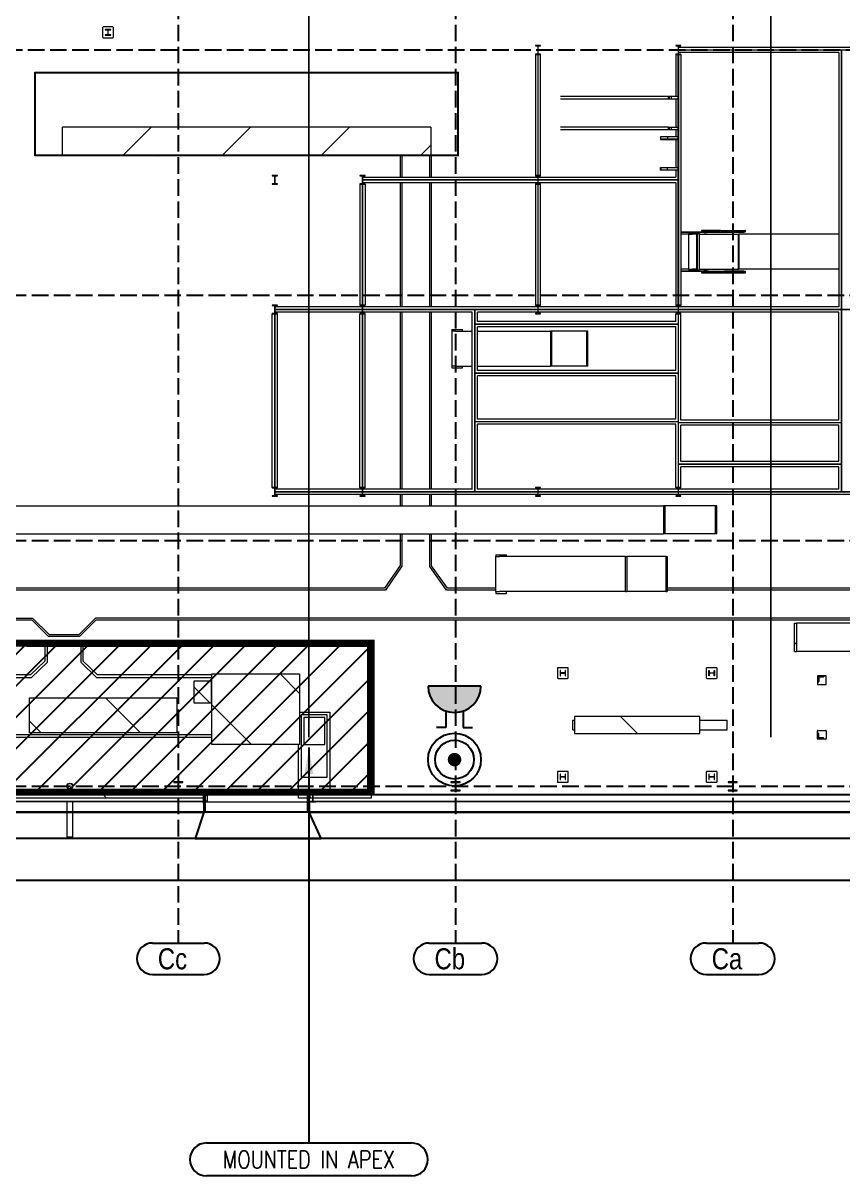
# Model space of a CAD drawing. Header units: millimetres. Extents: x 91119 to 792617, y 23924 to 150567.
# Drawn here: x 668678 to 692044, y 23924 to 56806 of the extents above; entities that cross this region are included whole.
import ezdxf

# ---------------------------------------------------------------- set-up
doc = ezdxf.new("R2010")
doc.units = ezdxf.units.MM
doc.header["$LTSCALE"] = 100
for name, pattern in [('121217 IES and EMR$0$XKITLINE00', [0]), ('121217 IES and EMR$0$XKITLINE03', [6.299213, 4.724409, -1.574803]), ('DASHED', [19.05, 12.7, -6.35])]:
    doc.linetypes.add(name, pattern=pattern)
doc.layers.add('121217 IES and EMR$0$G3 Fab Prts-22 Door-Plan', color=7, linetype='Continuous', lineweight=5)
for name, color, linetype in [('121217 IES and EMR$0$grid', 8, 'Continuous'), ('121217 IES and EMR$0$layout', 8, 'Continuous'), ('121217 IES and EMR$0$Xref', 8, 'Continuous'), ('FA', 1, 'Continuous'), ('Fire Alarm', 1, 'Continuous'), ('Lighting', 5, 'Continuous')]:
    doc.layers.add(name, color=color, linetype=linetype)
doc.styles.add('121217 IES and EMR$0$CENTURY_GOTHIC', font='GOTHIC.TTF')
doc.styles.add('ROMANS', font='romans.shx', dxfattribs={"width": 0.8, "height": 2.5})
doc.styles.get("Standard").update_dxf_attribs({"font": '', "width": 0.9, "height": 2.5})
doc.styles.get('Standard').set_extended_font_data('@Arial Unicode MS')
doc.dimstyles.new('1-100', dxfattribs={"dimtxt": 250, "dimasz": 250, "dimexe": 10, "dimexo": 10, "dimgap": 10, "dimtad": 0, "dimtih": 1, "dimtoh": 1, "dimzin": 0, "dimdsep": 46, "dimtxsty": 'Standard', "dimcen": 0.09, "dimclrd": 256, "dimclre": 256, "dimclrt": 256, "dimadec": 0, "dimazin": 0, "dimtfac": 1, "dimtofl": 0, "dimtmove": 0, "dimatfit": 3, "dimfxl": 0, "dimtolj": 1, "dimtzin": 0, "dimarcsym": 0})

# ---------------------------------------------------------------- blocks, each defined once
blk = doc.blocks.new('121217 IES and EMR$0$Group-151-1')
at = {"layer": '121217 IES and EMR$0$G3 Fab Prts-22 Door-Plan', "color": 7, "linetype": 'Continuous', "lineweight": 5, "transparency": 33554687}
for p, q in [((-1500, 250.5), (-1500, -250.5)), ((1500, 250.5), (1500, -250.5))]:
    blk.add_line(p, q, dxfattribs=at)
blk = doc.blocks.new('121217 IES and EMR$0$Group-152-1')
at = {"layer": '121217 IES and EMR$0$G3 Fab Prts-22 Door-Plan', "color": 7, "linetype": 'Continuous', "lineweight": 5, "transparency": 33554687, "flags": 128}
for points in [[(-1500, 250.5), (-1458, 250.5), (-1458, -250.5), (-1500, -250.5)], [(1458, 250.5), (1500, 250.5), (1500, -250.5), (1458, -250.5)]]:
    blk.add_lwpolyline(points, close=True, dxfattribs=at)

msp = doc.modelspace()

# ---------------------------------------------------------------- hatches: boundary and pattern name
h = msp.add_hatch()
h.set_pattern_fill('ANSI31', color=256, scale=200, style=0)
h.set_pattern_definition([(45, (358412.2, 5332.6), (-449.0128, 449.0128), [])])
h.paths.add_polyline_path([(657952, 39120), (678600, 39120), (678600, 34870), (657952, 34870)])
at = {"layer": 'Fire Alarm'}
h = msp.add_hatch(color=256, dxfattribs=at)
edge = h.paths.add_edge_path()
edge.add_line((681727, 37895), (680222, 37895))
edge.add_arc((680974, 37895), 753, 540, 720)

# ---------------------------------------------------------------- linework, layer by layer
at = {"const_width": 200}
msp.add_lwpolyline([(657952, 39120), (678600, 39120), (678600, 34870), (657952, 34870)], close=True, dxfattribs=at)
for points in [[(673903, 24864), (679747, 24864)], [(679747, 23924), (673903, 23924)]]:
    msp.add_lwpolyline(points)
for centre, start, end in [((673903, 24394), 90, 270), ((679747, 24394), 270, 90)]:
    msp.add_arc(centre, 470, start, end)
at = {"layer": '121217 IES and EMR$0$grid', "linetype": '121217 IES and EMR$0$XKITLINE03'}
for p, q in [((673102, 144949), (673102, 30568)), ((681002, 144949), (681002, 30568)), ((688902, 144949), (688902, 30568)), ((768187, 56036), (614302, 56036)), ((790973, 49036), (614302, 49036)), ((790973, 42036), (614302, 42036)), ((790973, 35036), (614302, 35036))]:
    msp.add_line(p, q, dxfattribs=at)
at = {"layer": '121217 IES and EMR$0$grid', "linetype": '121217 IES and EMR$0$XKITLINE00'}
for p, q in [((672368, 30568), (673836, 30568)), ((680254, 30568), (681750, 30568)), ((688153, 30568), (689650, 30568)), ((672368, 29668), (673836, 29668)), ((680254, 29668), (681750, 29668)), ((688153, 29668), (689650, 29668))]:
    msp.add_line(p, q, dxfattribs=at)
for centre, start, end in [((672368, 30118), 90, 270), ((673836, 30118), 270, 90), ((680254, 30118), 90, 270), ((681750, 30118), 270, 90), ((688153, 30118), 90, 270), ((689650, 30118), 270, 90)]:
    msp.add_arc(centre, 450, start, end, dxfattribs=at)
at = {"layer": '121217 IES and EMR$0$layout', "transparency": 33554687}
for p, q in [((662690, 34800), (673830, 34800)), ((676830, 34800), (697550, 34800)), ((786669, 34299), (616846, 34299)), ((662690, 34299), (673830, 34299)), ((676830, 34299), (697550, 34299)), ((787419, 33549), (616096, 33549)), ((697392, 33549), (616096, 33549)), ((788619, 32349), (614896, 32349))]:
    msp.add_line(p, q, dxfattribs=at)
at = {"layer": '121217 IES and EMR$0$layout', "linetype": 'Continuous', "lineweight": 5, "transparency": 33554687}
for p, q in [((662690, 34615), (673830, 34615)), ((673830, 34800), (673872, 34800)), ((673872, 34800), (673872, 34299)), ((676830, 34800), (676788, 34800)), ((676788, 34800), (676788, 34299)), ((676830, 34615), (697550, 34615)), ((673830, 34299), (673872, 34299)), ((676830, 34299), (676788, 34299))]:
    msp.add_line(p, q, dxfattribs=at)
at = {"layer": '121217 IES and EMR$0$layout'}
for p, q in [((673830, 34550), (673830, 34800)), ((673830, 34800), (673830, 34800)), ((673830, 34800), (673830, 34800)), ((673830, 34550), (673830, 34299)), ((676830, 34550), (676830, 34800)), ((676830, 34800), (676830, 34800)), ((676830, 34800), (676830, 34800)), ((676830, 34550), (676830, 34299)), ((786669, 34299), (616846, 34299)), ((673829, 34299), (673579, 33549)), ((676830, 34299), (673829, 34299)), ((673830, 34299), (673830, 34299)), ((673830, 34299), (673830, 34299)), ((677178, 33549), (676830, 34299)), ((676830, 34299), (676830, 34299)), ((676830, 34299), (676830, 34299)), ((673579, 33549), (677178, 33549))]:
    msp.add_line(p, q, dxfattribs=at)
at = {"layer": '121217 IES and EMR$0$Xref', "linetype": 'Continuous', "lineweight": 20}
for p, q in [((670944, 56675), (670944, 56405)), ((671234, 56695), (670964, 56695)), ((671022, 56618), (671022, 56609)), ((671175, 56618), (671022, 56618)), ((671022, 56609), (671088, 56609)), ((671096, 56601), (671096, 56478)), ((671102, 56478), (671102, 56601)), ((671110, 56609), (671175, 56609)), ((671175, 56609), (671175, 56618)), ((671254, 56405), (671254, 56675)), ((670964, 56385), (671234, 56385)), ((671022, 56470), (671022, 56461)), ((671088, 56470), (671022, 56470)), ((671022, 56461), (671175, 56461)), ((671175, 56470), (671110, 56470)), ((671175, 56461), (671175, 56470)), ((683425, 56162), (683279, 56162)), ((683279, 56162), (683279, 56153)), ((683279, 56153), (683341, 56153)), ((683341, 55919), (683279, 55919)), ((683279, 55919), (683279, 55911)), ((683279, 55911), (683349, 55911)), ((683285, 55911), (683285, 52462)), ((683349, 56146), (683349, 55927)), ((683349, 55911), (683349, 52462)), ((683355, 55927), (683355, 56146)), ((683355, 52462), (683355, 55911)), ((683355, 55911), (683425, 55911)), ((683362, 56153), (683425, 56153)), ((683425, 55919), (683362, 55919)), ((683418, 55911), (683418, 52462)), ((683425, 56153), (683425, 56162)), ((683425, 55911), (683425, 55919)), ((687279, 56162), (687279, 56153)), ((687425, 56162), (687279, 56162)), ((687279, 56153), (687341, 56153)), ((687279, 55919), (687279, 55911)), ((687341, 55919), (687279, 55919)), ((687279, 55911), (687279, 54711)), ((687279, 55911), (687349, 55911)), ((687349, 56146), (687349, 55927)), ((687349, 54642), (687349, 55911)), ((687355, 56039), (687355, 56146)), ((693649, 56109), (687355, 56109)), ((687355, 56039), (693649, 56039)), ((687355, 55927), (687355, 56033)), ((691999, 56033), (687355, 56033)), ((691929, 55963), (687355, 55963)), ((687355, 55911), (687425, 55911)), ((687355, 55911), (687355, 48762)), ((687362, 56153), (687425, 56153)), ((687425, 55919), (687362, 55919)), ((687425, 56153), (687425, 56162)), ((687425, 55911), (687425, 55919)), ((687425, 55911), (687425, 48762)), ((691929, 55963), (691929, 48709)), ((691999, 56033), (691991, 56026)), ((691999, 48639), (691999, 56033)), ((692012, 56026), (692005, 56033)), ((693649, 56033), (692005, 56033)), ((692005, 56033), (692005, 48639)), ((669014, 55406), (681090, 55406)), ((669014, 53016), (669014, 55406)), ((669034, 53036), (669034, 55386)), ((669034, 55386), (681070, 55386)), ((681070, 53036), (681070, 55386)), ((681090, 53016), (681090, 55406)), ((687070, 54711), (683998, 54711)), ((687070, 54636), (683998, 54636)), ((687070, 54636), (687070, 54711)), ((687070, 54711), (687087, 54711)), ((687349, 54636), (687070, 54636)), ((687160, 54711), (687087, 54711)), ((687087, 54711), (687087, 54654)), ((687106, 54642), (687349, 54642)), ((687160, 54654), (687160, 54711)), ((687349, 54711), (687160, 54711)), ((687279, 54636), (687279, 53836)), ((687349, 53836), (687349, 54636)), ((680302, 53836), (669802, 53836)), ((669802, 53036), (669802, 53836)), ((680302, 53836), (680302, 53036)), ((687070, 53836), (683998, 53836)), ((687070, 53761), (683998, 53761)), ((687070, 53761), (687070, 53836)), ((687070, 53836), (687349, 53836)), ((687087, 53761), (687070, 53761)), ((687087, 53818), (687087, 53761)), ((687160, 53761), (687087, 53761)), ((687349, 53830), (687106, 53830)), ((687160, 53761), (687160, 53818)), ((687349, 53761), (687160, 53761)), ((687279, 53761), (687279, 53561)), ((687349, 53492), (687349, 53830)), ((686858, 53561), (686841, 53561)), ((686841, 53561), (686841, 53486)), ((686841, 53486), (687349, 53486)), ((687043, 53561), (686858, 53561)), ((686858, 53504), (686858, 53561)), ((687349, 53492), (686878, 53492)), ((687043, 53561), (687043, 53504)), ((687349, 53561), (687043, 53561)), ((687279, 53486), (687279, 52686)), ((687349, 52686), (687349, 53486)), ((681090, 53016), (669014, 53016)), ((681070, 53036), (669034, 53036)), ((680302, 53036), (669802, 53036)), ((679422, 53016), (679422, 52409)), ((679472, 53016), (679472, 52409)), ((680272, 52409), (680272, 53016)), ((680322, 52409), (680322, 53016)), ((686841, 52686), (687349, 52686)), ((686841, 52611), (686841, 52686)), ((686858, 52611), (686841, 52611)), ((686858, 52668), (686858, 52611)), ((687043, 52611), (686858, 52611)), ((687349, 52680), (686878, 52680)), ((687043, 52611), (687043, 52668)), ((687349, 52611), (687043, 52611)), ((687279, 52611), (687279, 52409)), ((687349, 52339), (687349, 52680)), ((675779, 52462), (675779, 52453)), ((675925, 52462), (675779, 52462)), ((675779, 52453), (675841, 52453)), ((675849, 52446), (675849, 52227)), ((675855, 52227), (675855, 52446)), ((675862, 52453), (675925, 52453)), ((675925, 52453), (675925, 52462)), ((678425, 52462), (678279, 52462)), ((678279, 52462), (678279, 52453)), ((678279, 52453), (678341, 52453)), ((678349, 52446), (678349, 52227)), ((678355, 52339), (678355, 52446)), ((678355, 52409), (683349, 52409)), ((678355, 52339), (683349, 52339)), ((683349, 52333), (678355, 52333)), ((678355, 52227), (678355, 52333)), ((678362, 52453), (678425, 52453)), ((678425, 52453), (678425, 52462)), ((683349, 52462), (683279, 52462)), ((683279, 52462), (683279, 52453)), ((683279, 52453), (683341, 52453)), ((683349, 52446), (683349, 52339)), ((683349, 52333), (683349, 52227)), ((683425, 52462), (683355, 52462)), ((683355, 52339), (683355, 52446)), ((683355, 52409), (687279, 52409)), ((687349, 52339), (683355, 52339)), ((683355, 52333), (687349, 52333)), ((683355, 52227), (683355, 52333)), ((683362, 52453), (683425, 52453)), ((683425, 52453), (683425, 52462)), ((687341, 52347), (687349, 52339)), ((687349, 52333), (687341, 52326)), ((687349, 48762), (687349, 52333)), ((675779, 52219), (675779, 52211)), ((675841, 52219), (675779, 52219)), ((675779, 52211), (675925, 52211)), ((675925, 52219), (675862, 52219)), ((675925, 52211), (675925, 52219)), ((678341, 52219), (678279, 52219)), ((678279, 52219), (678279, 52211)), ((678279, 52211), (678279, 48762)), ((678279, 52211), (678349, 52211)), ((678349, 48762), (678349, 52211)), ((678355, 52263), (683349, 52263)), ((678355, 52211), (678355, 48762)), ((678355, 52211), (678425, 52211)), ((678425, 52219), (678362, 52219)), ((678425, 52211), (678425, 52219)), ((678425, 52211), (678425, 48762)), ((679422, 52263), (679422, 48709)), ((679472, 52263), (679472, 48709)), ((680272, 48709), (680272, 52263)), ((680322, 48709), (680322, 52263)), ((683279, 52219), (683279, 52211)), ((683341, 52219), (683279, 52219)), ((683279, 52211), (683349, 52211)), ((683285, 52211), (683285, 48762)), ((683349, 52211), (683349, 48762)), ((683355, 52263), (687279, 52263)), ((683355, 52211), (683425, 52211)), ((683355, 48762), (683355, 52211)), ((683425, 52219), (683362, 52219)), ((683418, 52211), (683418, 48762)), ((683425, 52211), (683425, 52219)), ((687279, 52263), (687279, 48762)), ((687425, 50836), (687438, 50836)), ((687507, 50786), (687425, 50786)), ((687438, 50830), (687438, 50846)), ((688092, 50846), (687438, 50846)), ((688092, 50830), (687438, 50830)), ((687646, 50786), (687507, 50786)), ((687646, 50786), (687761, 50786)), ((687646, 50786), (687646, 49786)), ((687652, 50806), (687952, 50806)), ((687652, 50806), (687652, 50786)), ((687657, 50806), (687657, 50830)), ((687876, 50786), (687761, 50786)), ((687876, 49786), (687876, 50786)), ((687876, 50786), (687899, 50786)), ((687899, 49786), (687899, 50786)), ((687952, 49766), (687952, 50806)), ((687952, 50786), (689058, 50786)), ((688012, 50886), (688012, 50882)), ((688555, 50886), (688012, 50886)), ((688012, 50882), (688555, 50882)), ((688050, 50879), (688053, 50852)), ((688092, 50830), (688092, 50846)), ((688092, 50846), (688167, 50846)), ((688092, 50830), (688167, 50830)), ((688201, 50846), (688167, 50846)), ((688167, 50846), (688167, 50830)), ((688214, 50830), (688167, 50830)), ((688201, 50846), (688669, 50846)), ((688214, 50830), (688214, 50846)), ((688555, 50886), (689251, 50886)), ((688579, 50879), (688631, 50852)), ((688645, 50854), (688593, 50880)), ((689224, 50850), (688669, 50850)), ((688669, 50846), (689224, 50846)), ((689058, 50786), (689058, 49786)), ((689058, 50786), (689081, 50786)), ((689081, 50786), (689081, 49786)), ((691929, 50786), (689081, 50786)), ((689267, 50886), (689251, 50886)), ((689251, 50886), (689251, 50857)), ((689267, 50857), (689267, 50886)), ((687507, 49786), (687425, 49786)), ((687425, 49736), (687438, 49736)), ((687438, 49742), (687438, 49726)), ((687438, 49742), (688092, 49742)), ((687438, 49726), (688092, 49726)), ((687646, 49786), (687507, 49786)), ((687646, 49786), (687761, 49786)), ((687652, 49786), (687652, 49766)), ((687652, 49766), (687952, 49766)), ((687657, 49742), (687657, 49766)), ((687876, 49786), (687761, 49786)), ((687876, 49786), (687899, 49786)), ((687952, 49786), (689058, 49786)), ((688555, 49690), (688012, 49690)), ((688012, 49690), (688012, 49686)), ((688012, 49686), (688555, 49686)), ((688053, 49720), (688050, 49694)), ((688167, 49742), (688092, 49742)), ((688092, 49726), (688092, 49742)), ((688167, 49726), (688092, 49726)), ((688167, 49742), (688214, 49742)), ((688167, 49742), (688167, 49726)), ((688167, 49726), (688201, 49726)), ((688201, 49726), (688669, 49726)), ((688214, 49742), (688214, 49726)), ((688555, 49686), (689251, 49686)), ((688631, 49720), (688579, 49694)), ((688593, 49692), (688645, 49719)), ((689224, 49726), (688669, 49726)), ((688669, 49722), (689224, 49722)), ((689058, 49786), (689081, 49786)), ((691929, 49786), (689058, 49786)), ((689251, 49715), (689251, 49686)), ((689251, 49686), (689267, 49686)), ((689267, 49686), (689267, 49715)), ((675779, 48762), (675779, 48753)), ((675925, 48762), (675779, 48762)), ((675779, 48753), (675841, 48753)), ((675849, 48746), (675849, 48527)), ((675855, 48639), (675855, 48746)), ((678349, 48709), (675855, 48709)), ((675862, 48753), (675925, 48753)), ((675925, 48753), (675925, 48762)), ((678279, 48762), (678279, 48753)), ((678349, 48762), (678279, 48762)), ((678279, 48753), (678341, 48753)), ((678349, 48746), (678349, 48639)), ((678425, 48762), (678355, 48762)), ((678355, 48639), (678355, 48746)), ((683349, 48709), (678355, 48709)), ((678362, 48753), (678425, 48753)), ((678425, 48753), (678425, 48762)), ((683279, 48762), (683279, 48753)), ((683349, 48762), (683279, 48762)), ((683279, 48753), (683341, 48753)), ((683349, 48746), (683349, 48639)), ((683425, 48762), (683355, 48762)), ((683355, 48639), (683355, 48746)), ((687349, 48709), (683355, 48709)), ((683362, 48753), (683425, 48753)), ((683425, 48753), (683425, 48762)), ((687279, 48762), (687279, 48753)), ((687349, 48762), (687279, 48762)), ((687279, 48753), (687341, 48753)), ((687349, 48746), (687349, 48639)), ((687425, 48762), (687355, 48762)), ((687355, 48639), (687355, 48746)), ((691929, 48709), (687355, 48709)), ((687362, 48753), (687425, 48753)), ((687425, 48753), (687425, 48762)), ((675779, 48519), (675779, 48511)), ((675841, 48519), (675779, 48519)), ((675779, 43562), (675779, 48511)), ((675779, 48511), (675849, 48511)), ((675849, 43562), (675849, 48511)), ((678349, 48639), (675855, 48639)), ((675855, 48527), (675855, 48633)), ((675855, 48633), (678349, 48633)), ((678349, 48563), (675855, 48563)), ((675855, 48511), (675855, 43562)), ((675855, 48511), (675925, 48511)), ((675925, 48519), (675862, 48519)), ((675925, 48511), (675925, 48519)), ((675925, 43562), (675925, 48511)), ((678279, 48519), (678279, 48511)), ((678341, 48519), (678279, 48519)), ((678279, 43562), (678279, 48511)), ((678279, 48511), (678349, 48511)), ((678349, 48633), (678349, 48527)), ((678349, 48511), (678349, 43562)), ((678355, 48639), (683349, 48639)), ((678355, 48527), (678355, 48633)), ((681549, 48633), (678355, 48633)), ((681479, 48563), (678355, 48563)), ((678355, 48511), (678425, 48511)), ((678355, 43562), (678355, 48511)), ((678425, 48519), (678362, 48519)), ((678425, 48511), (678425, 48519)), ((678425, 43562), (678425, 48511)), ((679422, 48563), (679422, 43509)), ((679472, 48563), (679472, 43509)), ((680272, 43509), (680272, 48563)), ((680322, 43509), (680322, 48563)), ((681479, 43509), (681479, 48563)), ((681541, 48626), (681549, 48633)), ((681549, 48633), (681549, 43439)), ((681555, 48633), (681562, 48626)), ((683349, 48633), (681555, 48633)), ((681555, 48222), (681555, 48633)), ((683349, 48563), (681625, 48563)), ((681625, 48292), (681625, 48563)), ((683279, 48519), (683279, 48511)), ((683341, 48519), (683279, 48519)), ((683279, 48511), (683425, 48511)), ((683349, 48633), (683349, 48527)), ((687349, 48639), (683355, 48639)), ((683355, 48527), (683355, 48633)), ((683355, 48633), (687349, 48633)), ((687349, 48563), (683355, 48563)), ((683425, 48519), (683362, 48519)), ((683425, 48511), (683425, 48519)), ((687341, 48519), (687279, 48519)), ((687279, 48519), (687279, 48511)), ((687279, 48292), (687279, 48511)), ((687279, 48511), (687349, 48511)), ((687349, 48633), (687349, 48527)), ((687349, 48511), (687349, 48222)), ((691999, 48639), (687355, 48639)), ((687355, 48527), (687355, 48633)), ((687355, 48633), (691999, 48633)), ((691929, 48563), (687355, 48563)), ((687355, 48511), (687425, 48511)), ((687355, 45409), (687355, 48511)), ((687425, 48519), (687362, 48519)), ((687425, 48511), (687425, 48519)), ((687425, 45479), (687425, 48511)), ((691929, 45479), (691929, 48563)), ((691999, 48639), (691991, 48647)), ((691999, 48633), (691991, 48626)), ((691999, 48633), (691999, 45409)), ((692012, 48647), (692005, 48639)), ((693649, 48639), (692005, 48639)), ((692012, 48626), (692005, 48633)), ((692005, 48633), (693649, 48633)), ((692005, 43439), (692005, 48633)), ((681004, 48018), (680894, 48018)), ((680894, 48018), (680894, 47018)), ((680902, 48068), (680902, 48018)), ((680902, 48068), (681202, 48068)), ((681004, 48018), (681479, 48018)), ((681202, 48018), (681202, 48068)), ((681562, 48229), (681555, 48222)), ((687349, 48222), (681555, 48222)), ((681555, 48216), (681562, 48208)), ((681555, 46822), (681555, 48216)), ((681555, 48216), (687349, 48216)), ((687279, 48292), (681625, 48292)), ((681625, 46892), (681625, 48146)), ((687279, 48146), (681625, 48146)), ((681625, 48018), (683714, 48018)), ((683741, 48018), (683714, 48018)), ((683714, 48018), (683714, 47018)), ((684745, 48018), (683741, 48018)), ((683741, 48018), (683741, 47018)), ((684771, 48018), (684745, 48018)), ((684745, 47018), (684745, 48018)), ((684771, 47018), (684771, 48018)), ((687279, 46892), (687279, 48146)), ((687349, 48222), (687341, 48229)), ((687341, 48208), (687349, 48216)), ((687349, 48216), (687349, 46822)), ((681004, 47018), (680894, 47018)), ((680902, 47018), (680902, 46968)), ((680902, 46968), (681202, 46968)), ((681004, 47018), (681479, 47018)), ((681202, 46968), (681202, 47018)), ((681555, 46822), (681562, 46829)), ((681555, 46822), (687349, 46822)), ((681562, 46808), (681555, 46816)), ((687349, 46816), (681555, 46816)), ((681555, 45439), (681555, 46816)), ((681625, 47018), (683714, 47018)), ((687279, 46892), (681625, 46892)), ((681625, 45509), (681625, 46746)), ((687279, 46746), (681625, 46746)), ((683741, 47018), (683714, 47018)), ((684745, 47018), (683741, 47018)), ((684771, 47018), (684745, 47018)), ((687279, 45509), (687279, 46746)), ((687341, 46829), (687349, 46822)), ((687349, 46816), (687341, 46808)), ((687349, 46816), (687349, 45439)), ((681555, 45439), (681562, 45447)), ((681555, 45439), (687349, 45439)), ((681562, 45426), (681555, 45433)), ((681555, 43439), (681555, 45433)), ((687349, 45433), (681555, 45433)), ((687279, 45509), (681625, 45509)), ((687341, 45447), (687349, 45439)), ((687349, 45433), (687341, 45426)), ((687349, 45433), (687349, 43562)), ((687355, 45409), (687362, 45417)), ((687355, 45409), (691999, 45409)), ((687362, 45396), (687355, 45403)), ((691999, 45403), (687355, 45403)), ((687355, 44229), (687355, 45403)), ((691929, 45479), (687425, 45479)), ((691991, 45417), (691999, 45409)), ((691999, 45403), (691991, 45396)), ((691999, 45403), (691999, 44229)), ((681625, 43509), (681625, 45363)), ((687279, 45363), (681625, 45363)), ((687279, 43562), (687279, 45363)), ((687425, 44299), (687425, 45333)), ((691929, 45333), (687425, 45333)), ((691929, 44299), (691929, 45333)), ((687355, 44229), (687362, 44237)), ((687355, 44229), (691999, 44229)), ((687362, 44216), (687355, 44223)), ((687355, 43562), (687355, 44223)), ((691999, 44223), (687355, 44223)), ((691929, 44299), (687425, 44299)), ((687425, 43562), (687425, 44153)), ((691929, 44153), (687425, 44153)), ((691929, 43509), (691929, 44153)), ((691991, 44237), (691999, 44229)), ((691999, 44223), (691991, 44216)), ((691999, 44223), (691999, 43439)), ((675779, 43562), (675779, 43553)), ((675849, 43562), (675779, 43562)), ((675779, 43553), (675841, 43553)), ((675849, 43546), (675849, 43327)), ((675925, 43562), (675855, 43562)), ((675855, 43439), (675855, 43546)), ((678349, 43509), (675855, 43509)), ((675855, 43439), (678349, 43439)), ((678349, 43433), (675855, 43433)), ((675855, 43327), (675855, 43433)), ((675862, 43553), (675925, 43553)), ((675925, 43553), (675925, 43562)), ((678279, 43562), (678279, 43553)), ((678349, 43562), (678279, 43562)), ((678279, 43553), (678341, 43553)), ((678349, 43546), (678349, 43439)), ((678349, 43433), (678349, 43327)), ((678425, 43562), (678355, 43562)), ((678355, 43439), (678355, 43546)), ((681479, 43509), (678355, 43509)), ((678355, 43439), (681549, 43439)), ((683349, 43433), (678355, 43433)), ((678355, 43327), (678355, 43433)), ((678362, 43553), (678425, 43553)), ((678425, 43553), (678425, 43562)), ((681549, 43439), (681541, 43447)), ((681562, 43447), (681555, 43439)), ((681555, 43439), (683349, 43439)), ((683349, 43509), (681625, 43509)), ((683425, 43562), (683279, 43562)), ((683279, 43562), (683279, 43553)), ((683279, 43553), (683341, 43553)), ((683349, 43546), (683349, 43439)), ((683349, 43433), (683349, 43327)), ((683355, 43439), (683355, 43546)), ((687349, 43509), (683355, 43509)), ((687349, 43439), (683355, 43439)), ((683355, 43433), (687349, 43433)), ((683355, 43327), (683355, 43433)), ((683362, 43553), (683425, 43553)), ((683425, 43553), (683425, 43562)), ((687279, 43562), (687279, 43553)), ((687349, 43562), (687279, 43562)), ((687279, 43553), (687341, 43553)), ((687349, 43546), (687349, 43439)), ((687349, 43433), (687349, 43327)), ((687425, 43562), (687355, 43562)), ((687355, 43439), (687355, 43546)), ((691929, 43509), (687355, 43509)), ((691999, 43439), (687355, 43439)), ((687355, 43433), (693649, 43433)), ((687355, 43327), (687355, 43433)), ((687362, 43553), (687425, 43553)), ((687425, 43553), (687425, 43562)), ((691991, 43447), (691999, 43439)), ((692005, 43439), (692012, 43447)), ((693649, 43439), (692005, 43439)), ((675779, 43319), (675779, 43311)), ((675841, 43319), (675779, 43319)), ((675779, 43311), (675925, 43311)), ((678349, 43363), (675855, 43363)), ((675925, 43319), (675862, 43319)), ((675925, 43311), (675925, 43319)), ((678279, 43319), (678279, 43311)), ((678341, 43319), (678279, 43319)), ((678279, 43311), (678425, 43311)), ((683349, 43363), (678355, 43363)), ((678425, 43319), (678362, 43319)), ((678425, 43311), (678425, 43319)), ((679422, 43363), (679422, 43037)), ((679472, 43363), (679472, 43037)), ((680272, 43037), (680272, 43363)), ((680322, 43037), (680322, 43363)), ((683279, 43319), (683279, 43311)), ((683341, 43319), (683279, 43319)), ((683279, 43311), (683425, 43311)), ((687349, 43363), (683355, 43363)), ((683425, 43319), (683362, 43319)), ((683425, 43311), (683425, 43319)), ((687279, 43319), (687279, 43311)), ((687341, 43319), (687279, 43319)), ((687279, 43311), (687425, 43311)), ((693649, 43363), (687355, 43363)), ((687425, 43319), (687362, 43319)), ((687425, 43311), (687425, 43319)), ((661285, 43037), (677787, 43037)), ((677787, 43037), (686930, 43037)), ((686969, 43037), (686930, 43037)), ((687175, 43037), (686930, 43037)), ((686930, 43037), (686930, 42237)), ((686969, 43037), (686969, 42237)), ((688414, 43037), (687175, 43037)), ((688453, 43037), (688414, 43037)), ((688414, 42237), (688414, 43037)), ((688453, 42237), (688453, 43037)), ((661285, 42237), (677787, 42237)), ((677787, 42237), (686930, 42237)), ((679422, 42237), (679422, 41333)), ((679472, 42237), (679472, 41318)), ((680272, 41311), (680272, 42237)), ((680322, 41327), (680322, 42237)), ((687175, 42237), (686930, 42237)), ((686969, 42237), (686930, 42237)), ((688414, 42237), (687175, 42237)), ((688453, 42237), (688414, 42237)), ((682144, 41591), (682259, 41591)), ((682144, 41591), (682144, 40591)), ((682152, 41641), (682152, 41591)), ((682152, 41641), (682452, 41641)), ((685851, 41591), (682259, 41591)), ((682452, 41591), (682452, 41641)), ((685851, 41591), (685881, 41591)), ((685851, 40591), (685851, 41591)), ((687003, 41591), (685881, 41591)), ((685881, 41591), (685881, 40591)), ((687003, 41591), (687033, 41591)), ((687003, 40591), (687003, 41591)), ((687033, 41591), (687033, 40591)), ((679422, 41333), (678981, 40686)), ((679472, 41318), (679007, 40636)), ((680745, 40636), (680272, 41311)), ((680771, 40686), (680322, 41327)), ((679007, 40636), (661948, 40636)), ((678981, 40686), (661969, 40686)), ((682144, 40636), (680745, 40636)), ((682144, 40686), (680771, 40686)), ((682144, 40591), (682259, 40591)), ((682152, 40591), (682152, 40541)), ((682152, 40541), (682452, 40541)), ((685851, 40591), (682259, 40591)), ((682452, 40541), (682452, 40591)), ((685851, 40591), (685881, 40591)), ((687003, 40591), (685881, 40591)), ((687003, 40591), (687033, 40591)), ((694439, 40686), (687033, 40686)), ((694460, 40636), (687033, 40636)), ((667548, 39836), (668950, 39836)), ((668950, 39836), (669417, 39370)), ((670276, 39370), (670743, 39836)), ((695548, 39836), (670743, 39836)), ((667569, 39786), (668929, 39786)), ((668929, 39786), (669396, 39320)), ((670297, 39320), (670764, 39786)), ((670764, 39786), (695569, 39786)), ((690659, 38886), (690659, 39686)), ((690659, 39686), (690720, 39686)), ((693027, 39686), (690720, 39686)), ((690720, 39686), (690720, 38886)), ((669396, 39320), (670297, 39320)), ((669417, 39370), (670276, 39370)), ((668782, 39020), (668782, 39120)), ((668782, 39120), (678600, 39120)), ((678500, 39020), (668782, 39020)), ((669295, 39020), (669295, 38609)), ((669370, 38577), (669370, 39020)), ((670320, 39020), (670320, 38576)), ((670395, 38608), (670395, 39020)), ((678500, 34796), (678500, 39020)), ((678600, 39120), (678600, 34696)), ((690659, 38886), (690720, 38886)), ((693027, 38886), (690720, 38886)), ((669295, 38609), (668887, 38216)), ((668917, 38141), (669370, 38577)), ((670320, 38576), (670772, 38141)), ((670802, 38216), (670395, 38608)), ((668887, 38216), (667725, 38216)), ((674053, 38216), (670802, 38216)), ((674053, 38242), (676559, 38242)), ((674053, 36232), (674053, 38242)), ((676559, 38242), (676559, 36232)), ((683907, 38401), (683907, 38131)), ((684197, 38421), (683927, 38421)), ((683983, 38343), (683983, 38190)), ((683992, 38343), (683983, 38343)), ((683983, 38190), (683992, 38190)), ((683992, 38277), (683992, 38343)), ((683992, 38190), (683992, 38255)), ((684123, 38270), (684000, 38270)), ((684000, 38263), (684123, 38263)), ((684131, 38343), (684131, 38277)), ((684140, 38343), (684131, 38343)), ((684131, 38255), (684131, 38190)), ((684131, 38190), (684140, 38190)), ((684140, 38190), (684140, 38343)), ((684217, 38131), (684217, 38401)), ((688147, 38401), (688147, 38131)), ((688437, 38421), (688167, 38421)), ((688223, 38343), (688232, 38343)), ((688223, 38190), (688223, 38343)), ((688232, 38190), (688223, 38190)), ((688232, 38343), (688232, 38277)), ((688232, 38255), (688232, 38190)), ((688240, 38270), (688363, 38270)), ((688363, 38263), (688240, 38263)), ((688371, 38343), (688380, 38343)), ((688371, 38277), (688371, 38343)), ((688371, 38190), (688371, 38255)), ((688380, 38190), (688371, 38190)), ((688380, 38343), (688380, 38190)), ((688457, 38131), (688457, 38401)), ((691320, 38181), (691320, 37951)), ((691560, 38191), (691330, 38191)), ((691345, 38166), (691495, 38166)), ((691345, 38016), (691345, 38166)), ((691485, 38154), (691369, 38154)), ((691495, 38166), (691495, 38164)), ((691570, 37951), (691570, 38181)), ((667695, 38141), (668917, 38141)), ((670772, 38141), (674053, 38141)), ((673547, 38032), (673547, 37421)), ((674047, 38032), (673547, 38032)), ((674047, 37421), (674047, 38032)), ((683927, 38111), (684197, 38111)), ((688167, 38111), (688437, 38111)), ((691330, 37941), (691560, 37941)), ((691347, 38016), (691345, 38016)), ((691357, 38142), (691357, 38026)), ((668864, 37563), (673064, 37563)), ((668864, 36563), (668864, 37563)), ((673064, 37563), (673064, 36563)), ((673547, 37421), (674047, 37421)), ((676559, 37150), (677420, 37150)), ((677345, 37075), (676606, 37075)), ((676606, 37075), (676606, 35296)), ((677274, 37000), (676681, 37000)), ((676681, 37000), (676681, 36229)), ((677274, 36229), (677274, 37000)), ((677345, 35296), (677345, 37075)), ((677420, 37150), (677420, 34796)), ((684345, 36923), (684396, 36923)), ((684345, 36650), (684345, 36923)), ((687968, 37027), (684396, 37027)), ((684396, 37027), (684396, 36546)), ((687968, 36546), (687968, 37027)), ((687968, 36923), (688745, 36923)), ((688745, 36650), (688745, 36923)), ((674053, 36510), (662589, 36510)), ((673064, 36563), (668864, 36563)), ((684345, 36650), (684396, 36650)), ((684396, 36546), (687968, 36546)), ((687968, 36650), (688745, 36650)), ((691320, 36391), (691320, 36621)), ((691330, 36631), (691560, 36631)), ((691345, 36556), (691345, 36406)), ((691347, 36556), (691345, 36556)), ((691357, 36430), (691357, 36546)), ((691570, 36621), (691570, 36391)), ((662589, 36435), (674053, 36435)), ((676559, 36232), (674053, 36232)), ((676531, 34697), (676531, 36232)), ((676681, 36229), (677274, 36229)), ((691560, 36381), (691330, 36381)), ((691345, 36406), (691495, 36406)), ((691485, 36418), (691369, 36418)), ((691495, 36406), (691495, 36408)), ((676606, 35296), (677345, 35296)), ((683907, 35441), (683907, 35171)), ((684197, 35461), (683927, 35461)), ((683983, 35383), (683983, 35230)), ((683992, 35383), (683983, 35383)), ((683983, 35230), (683992, 35230)), ((683992, 35317), (683992, 35383)), ((683992, 35230), (683992, 35295)), ((684123, 35310), (684000, 35310)), ((684000, 35303), (684123, 35303)), ((684131, 35383), (684131, 35317)), ((684140, 35383), (684131, 35383)), ((684131, 35295), (684131, 35230)), ((684131, 35230), (684140, 35230)), ((684140, 35230), (684140, 35383)), ((684217, 35171), (684217, 35441)), ((688147, 35441), (688147, 35171)), ((688437, 35461), (688167, 35461)), ((688223, 35383), (688223, 35230)), ((688232, 35383), (688223, 35383)), ((688223, 35230), (688232, 35230)), ((688232, 35317), (688232, 35383)), ((688232, 35230), (688232, 35295)), ((688363, 35310), (688240, 35310)), ((688240, 35303), (688363, 35303)), ((688371, 35383), (688371, 35317)), ((688380, 35383), (688371, 35383)), ((688371, 35295), (688371, 35230)), ((688371, 35230), (688380, 35230)), ((688380, 35230), (688380, 35383)), ((688457, 35171), (688457, 35441)), ((683927, 35151), (684197, 35151)), ((688167, 35151), (688437, 35151)), ((662842, 34806), (673844, 34799)), ((673844, 34699), (662842, 34706)), ((673842, 34596), (662882, 34596)), ((673844, 34699), (673844, 34799)), ((673932, 34596), (676932, 34596)), ((676846, 34697), (676531, 34697)), ((676846, 34797), (678500, 34796)), ((676846, 34797), (676846, 34697)), ((678600, 34696), (676846, 34697)), ((697562, 34596), (677022, 34596)), ((677268, 34796), (678500, 34796)), ((678600, 34796), (697562, 34796)), ((669928, 33596), (670096, 33596))]:
    msp.add_line(p, q, dxfattribs=at)
at = {"layer": '121217 IES and EMR$0$Xref', "linetype": 'Continuous', "lineweight": 0}
for p, q in [((687355, 56135), (687349, 56129)), ((687382, 56162), (687373, 56153)), ((688673, 56039), (688667, 56033)), ((690087, 56039), (690081, 56033)), ((691502, 56039), (691496, 56033)), ((670153, 55406), (670173, 55386)), ((672982, 55406), (673002, 55386)), ((675810, 55406), (675830, 55386)), ((678639, 55406), (678659, 55386)), ((683355, 54963), (683349, 54958)), ((692005, 55128), (691999, 55122)), ((687276, 54642), (687270, 54636)), ((687355, 54721), (687349, 54715)), ((669014, 53717), (669034, 53697)), ((672328, 53836), (671528, 53036)), ((675157, 53836), (674357, 53036)), ((677985, 53836), (677185, 53036)), ((692005, 53714), (691999, 53708)), ((680302, 53325), (680013, 53036)), ((683355, 53549), (683349, 53543)), ((687355, 53307), (687349, 53301)), ((669695, 53036), (669715, 53016)), ((672523, 53036), (672543, 53016)), ((675352, 53036), (675372, 53016)), ((678180, 53036), (678200, 53016)), ((681009, 53036), (681029, 53016)), ((679316, 52339), (679310, 52333)), ((680731, 52339), (680725, 52333)), ((682145, 52339), (682139, 52333)), ((683559, 52339), (683553, 52333)), ((684973, 52339), (684967, 52333)), ((686387, 52339), (686381, 52333)), ((692005, 52300), (691999, 52294)), ((683355, 52135), (683349, 52129)), ((687355, 51892), (687349, 51886)), ((678355, 51378), (678349, 51372)), ((683355, 50721), (683349, 50715)), ((689077, 50786), (689058, 50768)), ((689141, 50850), (689137, 50846)), ((692005, 50886), (691999, 50880)), ((687355, 50478), (687349, 50472)), ((678355, 49963), (678349, 49957)), ((692005, 49471), (691999, 49465)), ((683355, 49306), (683349, 49301)), ((687355, 49064), (687349, 49058)), ((677031, 48639), (677025, 48633)), ((678325, 48519), (678316, 48511)), ((678355, 48549), (678349, 48543)), ((678445, 48639), (678439, 48633)), ((679859, 48639), (679853, 48633)), ((681273, 48639), (681267, 48633)), ((682687, 48639), (682681, 48633)), ((684102, 48639), (684096, 48633)), ((685516, 48639), (685510, 48633)), ((686930, 48639), (686924, 48633)), ((688344, 48639), (688338, 48633)), ((689759, 48639), (689753, 48633)), ((691173, 48639), (691167, 48633)), ((682270, 48222), (682264, 48216)), ((683684, 48222), (683678, 48216)), ((685098, 48222), (685092, 48216)), ((686513, 48222), (686507, 48216)), ((692005, 48057), (691999, 48051)), ((684771, 47895), (684745, 47868)), ((675855, 47463), (675849, 47457)), ((681555, 47507), (681549, 47501)), ((687355, 47650), (687349, 47644)), ((678355, 47135), (678349, 47129)), ((682284, 46822), (682278, 46816)), ((683698, 46822), (683692, 46816)), ((685113, 46822), (685107, 46816)), ((686527, 46822), (686521, 46816)), ((692005, 46643), (691999, 46637)), ((675855, 46049), (675849, 46043)), ((681555, 46092), (681549, 46086)), ((687355, 46236), (687349, 46230)), ((678355, 45721), (678349, 45715)), ((682316, 45439), (682310, 45433)), ((683730, 45439), (683724, 45433)), ((685144, 45439), (685138, 45433)), ((686559, 45439), (686553, 45433)), ((687943, 45409), (687937, 45403)), ((689357, 45409), (689351, 45403)), ((690771, 45409), (690765, 45403)), ((692005, 45229), (691999, 45223)), ((687355, 44821), (687349, 44815)), ((675855, 44635), (675849, 44629)), ((681555, 44678), (681549, 44672)), ((678355, 44307), (678349, 44301)), ((688177, 44229), (688171, 44223)), ((689591, 44229), (689585, 44223)), ((691005, 44229), (690999, 44223)), ((692005, 43815), (691999, 43809)), ((676073, 43439), (676067, 43433)), ((677487, 43439), (677481, 43433)), ((678902, 43439), (678896, 43433)), ((680316, 43439), (680310, 43433)), ((681730, 43439), (681724, 43433)), ((683144, 43439), (683138, 43433)), ((684559, 43439), (684553, 43433)), ((685973, 43439), (685967, 43433)), ((687355, 43407), (687349, 43401)), ((687387, 43439), (687381, 43433)), ((688801, 43439), (688795, 43433)), ((690215, 43439), (690209, 43433)), ((691630, 43439), (691624, 43433)), ((686930, 42872), (686969, 42833)), ((688414, 42802), (688453, 42764)), ((690659, 39143), (690720, 39082)), ((669469, 39120), (669569, 39020)), ((672298, 39120), (672398, 39020)), ((675126, 39120), (675226, 39020)), ((677955, 39120), (678055, 39020)), ((678500, 38574), (678600, 38474)), ((676004, 38242), (676559, 37686)), ((673547, 37871), (673996, 37421)), ((671026, 37563), (672026, 36563)), ((674053, 37365), (675185, 36232)), ((668864, 36897), (669198, 36563)), ((685705, 37027), (686185, 36546)), ((678500, 35746), (678600, 35646)), ((673214, 34924), (673202, 34912)), ((670960, 34800), (671060, 34700)), ((673790, 34799), (673844, 34745))]:
    msp.add_line(p, q, dxfattribs=at)
at = {"layer": '121217 IES and EMR$0$Xref', "linetype": 'Continuous', "lineweight": 15}
for p, q in [((672973, 35161), (672973, 35149)), ((673231, 35161), (672973, 35161)), ((672973, 35149), (673083, 35149)), ((672973, 34924), (672973, 34912)), ((673083, 34924), (672973, 34924)), ((672973, 34912), (673231, 34912)), ((673096, 35137), (673096, 34936)), ((673108, 34936), (673108, 35137)), ((673120, 35149), (673231, 35149)), ((673231, 34924), (673120, 34924)), ((673231, 35149), (673231, 35161)), ((673231, 34912), (673231, 34924)), ((680873, 35161), (680873, 35149)), ((681131, 35161), (680873, 35161)), ((680873, 35149), (680983, 35149)), ((680873, 34924), (680873, 34912)), ((680983, 34924), (680873, 34924)), ((680873, 34912), (681131, 34912)), ((680996, 35137), (680996, 34936)), ((681008, 34936), (681008, 35137)), ((681020, 35149), (681131, 35149)), ((681131, 34924), (681020, 34924)), ((681131, 35149), (681131, 35161)), ((681131, 34912), (681131, 34924)), ((688773, 35161), (688773, 35149)), ((689031, 35161), (688773, 35161)), ((688773, 35149), (688883, 35149)), ((688773, 34924), (688773, 34912)), ((688883, 34924), (688773, 34924)), ((688773, 34912), (689031, 34912)), ((688896, 35137), (688896, 34936)), ((688908, 34936), (688908, 35137)), ((688920, 35149), (689031, 35149)), ((689031, 34924), (688920, 34924)), ((689031, 35149), (689031, 35161)), ((689031, 34912), (689031, 34924)), ((673842, 34796), (673842, 34782)), ((673932, 34796), (673842, 34796)), ((673842, 34782), (673913, 34782)), ((673842, 34610), (673842, 34596)), ((673913, 34610), (673842, 34610)), ((673842, 34596), (673932, 34596)), ((673925, 34770), (673925, 34622)), ((673932, 34596), (673932, 34796)), ((676932, 34796), (677022, 34796)), ((676932, 34596), (676932, 34796)), ((676932, 34596), (677022, 34596)), ((676939, 34770), (676939, 34622)), ((677022, 34782), (676951, 34782)), ((676951, 34610), (677022, 34610)), ((677022, 34796), (677022, 34782)), ((677022, 34610), (677022, 34596))]:
    msp.add_line(p, q, dxfattribs=at)
at = {"layer": '121217 IES and EMR$0$Xref', "linetype": 'Continuous', "lineweight": 20}
for radius in [84, 75]:
    msp.add_circle((670012, 35044), radius, dxfattribs=at)
for centre, radius, start, end in [((670964, 56675), 20, 90, 180), ((671088, 56601), 7.6, 0, 90), ((671110, 56601), 7.6, 90, 180), ((671234, 56675), 20, 0, 90), ((670964, 56405), 20, 180, 270), ((671088, 56478), 7.6, 270, 0), ((671110, 56478), 7.6, 180, 270), ((671234, 56405), 20, 270, 0), ((683341, 56146), 7.6, 0, 90), ((683341, 55927), 7.6, 270, 0), ((683362, 56146), 7.6, 90, 180), ((683362, 55927), 7.6, 180, 270), ((687341, 56146), 7.6, 0, 90), ((687341, 55927), 7.6, 270, 0), ((687362, 56146), 7.6, 90, 180), ((687362, 55927), 7.6, 180, 270), ((675841, 52446), 7.6, 0, 90), ((675862, 52446), 7.6, 90, 180), ((678341, 52446), 7.6, 0, 90), ((678362, 52446), 7.6, 90, 180), ((683341, 52446), 7.6, 0, 90), ((683362, 52446), 7.6, 90, 180), ((675841, 52227), 7.6, 270, 0), ((675862, 52227), 7.6, 180, 270), ((678341, 52227), 7.6, 270, 0), ((678362, 52227), 7.6, 180, 270), ((683341, 52227), 7.6, 270, 0), ((683362, 52227), 7.6, 180, 270), ((675841, 48746), 7.6, 0, 90), ((675862, 48746), 7.6, 90, 180), ((678341, 48746), 7.6, 0, 90), ((678362, 48746), 7.6, 90, 180), ((683341, 48746), 7.6, 0, 90), ((683362, 48746), 7.6, 90, 180), ((687341, 48746), 7.6, 0, 90), ((687362, 48746), 7.6, 90, 180), ((675841, 48527), 7.6, 270, 0), ((675862, 48527), 7.6, 180, 270), ((678341, 48527), 7.6, 270, 0), ((678362, 48527), 7.6, 180, 270), ((683341, 48527), 7.6, 270, 0), ((683362, 48527), 7.6, 180, 270), ((687341, 48527), 7.6, 270, 0), ((687362, 48527), 7.6, 180, 270), ((675841, 43546), 7.6, 0, 90), ((675862, 43546), 7.6, 90, 180), ((678341, 43546), 7.6, 0, 90), ((678362, 43546), 7.6, 90, 180), ((683341, 43546), 7.6, 0, 90), ((683362, 43546), 7.6, 90, 180), ((687341, 43546), 7.6, 0, 90), ((687362, 43546), 7.6, 90, 180), ((675841, 43327), 7.6, 270, 0), ((675862, 43327), 7.6, 180, 270), ((678341, 43327), 7.6, 270, 0), ((678362, 43327), 7.6, 180, 270), ((683341, 43327), 7.6, 270, 0), ((683362, 43327), 7.6, 180, 270), ((687341, 43327), 7.6, 270, 0), ((687362, 43327), 7.6, 180, 270), ((683927, 38401), 20, 90, 180), ((684000, 38277), 7.6, 180, 270), ((684000, 38255), 7.6, 90, 180), ((684123, 38277), 7.6, 270, 0), ((684123, 38255), 7.6, 0, 90), ((684197, 38401), 20, 0, 90), ((688167, 38401), 20, 90, 180), ((688240, 38277), 7.6, 180, 270), ((688240, 38255), 7.6, 90, 180), ((688363, 38277), 7.6, 270, 0), ((688363, 38255), 7.6, 0, 90), ((688437, 38401), 20, 0, 90), ((691330, 38181), 10, 90, 180), ((691369, 38142), 12, 90, 180), ((691485, 38164), 10, 270, 0), ((691560, 38181), 10, 0, 90), ((683927, 38131), 20, 180, 270), ((684197, 38131), 20, 270, 0), ((688167, 38131), 20, 180, 270), ((688437, 38131), 20, 270, 0), ((691330, 37951), 10, 180, 270), ((691347, 38026), 10, 270, 0), ((691560, 37951), 10, 270, 0), ((691330, 36621), 10, 90, 180), ((691347, 36546), 10, 0, 90), ((691560, 36621), 10, 0, 90), ((691330, 36391), 10, 180, 270), ((691369, 36430), 12, 180, 270), ((691485, 36408), 10, 0, 90), ((691560, 36391), 10, 270, 0), ((683927, 35441), 20, 90, 180), ((684000, 35317), 7.6, 180, 270), ((684000, 35295), 7.6, 90, 180), ((684123, 35317), 7.6, 270, 0), ((684123, 35295), 7.6, 0, 90), ((684197, 35441), 20, 0, 90), ((688167, 35441), 20, 90, 180), ((688240, 35317), 7.6, 180, 270), ((688240, 35295), 7.6, 90, 180), ((688363, 35317), 7.6, 270, 0), ((688363, 35295), 7.6, 0, 90), ((688437, 35441), 20, 0, 90), ((683927, 35171), 20, 180, 270), ((684197, 35171), 20, 270, 0), ((688167, 35171), 20, 180, 270), ((688437, 35171), 20, 270, 0)]:
    msp.add_arc(centre, radius, start, end, dxfattribs=at)
at = {"layer": '121217 IES and EMR$0$Xref', "linetype": 'Continuous', "lineweight": 15}
for centre, radius, start, end in [((673083, 35137), 12.7, 0, 90), ((673083, 34936), 12.7, 270, 0), ((673120, 35137), 12.7, 90, 180), ((673120, 34936), 12.7, 180, 270), ((680983, 35137), 12.7, 0, 90), ((680983, 34936), 12.7, 270, 0), ((681020, 35137), 12.7, 90, 180), ((681020, 34936), 12.7, 180, 270), ((688883, 35137), 12.7, 0, 90), ((688883, 34936), 12.7, 270, 0), ((688920, 35137), 12.7, 90, 180), ((688920, 34936), 12.7, 180, 270), ((673913, 34770), 12, 0, 90), ((673913, 34622), 12, 270, 0), ((676951, 34770), 12, 90, 180), ((676951, 34622), 12, 180, 270)]:
    msp.add_arc(centre, radius, start, end, dxfattribs=at)
at = {"layer": '121217 IES and EMR$0$Xref', "linetype": 'Continuous', "lineweight": 20}
for centre, major_axis, ratio, start_param, end_param in [((686878, 53504), (-19.5, 0), 0.615661, 0, 1.570796), ((687047, 53504), (0, 12), 0.344328, 1.570796, 3.141593), ((686878, 52668), (-19.5, 0), 0.615661, 4.712389, 6.283185), ((687047, 52668), (0, -12), 0.344328, 3.141593, 4.712389), ((688048, 50875), (0, 7), 0.258819, 5.188448, 6.283185), ((688056, 50857), (0, 11), 0.258819, 2.046856, 3.141593), ((688555, 50875), (42.5, 0), 0.258819, 0.476059, 1.570796), ((688555, 50875), (27, 0), 0.258819, 0.476059, 1.570796), ((688669, 50857), (42.5, 0), 0.258819, 3.617652, 4.712389), ((688669, 50857), (27, 0), 0.258819, 3.617652, 4.712389), ((689224, 50857), (42.5, 0), 0.258819, 4.712389, 6.283185), ((689224, 50857), (27, 0), 0.258819, 4.712389, 6.283185), ((688048, 49697), (0, 7), 0.258819, 3.141593, 4.23633), ((688056, 49715), (0, 11), 0.258819, 0, 1.094737), ((688555, 49697), (27, 0), 0.258819, 4.712389, 5.807126), ((688555, 49697), (42.5, 0), 0.258819, 4.712389, 5.807126), ((688669, 49715), (42.5, 0), 0.258819, 1.570796, 2.665533), ((688669, 49715), (27, 0), 0.258819, 1.570796, 2.665533), ((689224, 49715), (42.5, 0), 0.258819, 0, 1.570796), ((689224, 49715), (27, 0), 0.258819, 0, 1.570796)]:
    msp.add_ellipse(centre, major_axis=major_axis, ratio=ratio, start_param=start_param, end_param=end_param, dxfattribs=at)
for points, knots in [([(687087, 54654), (687087, 54654), (687087, 54653), (687087, 54653), (687087, 54652), (687087, 54652), (687087, 54652), (687087, 54651), (687088, 54650), (687088, 54650), (687088, 54650), (687089, 54649), (687089, 54649), (687090, 54648), (687090, 54647), (687092, 54646), (687092, 54646), (687093, 54645), (687094, 54645), (687095, 54645), (687096, 54644), (687098, 54643), (687099, 54643), (687101, 54643), (687102, 54643), (687104, 54642), (687105, 54642), (687106, 54642)], [0, 0, 0, 0, 0.0625, 0.0625, 0.09375, 0.09375, 0.125, 0.125, 0.1875, 0.1875, 0.21875, 0.21875, 0.25, 0.25, 0.375, 0.375, 0.4375, 0.4375, 0.5, 0.5, 0.625, 0.625, 0.75, 0.75, 0.875, 0.875, 1, 1, 1, 1]), ([(687156, 54642), (687156, 54642), (687156, 54642), (687157, 54643), (687157, 54643), (687157, 54643), (687157, 54643), (687158, 54644), (687158, 54644), (687158, 54645), (687158, 54645), (687159, 54645), (687159, 54646), (687159, 54646), (687159, 54647), (687159, 54648), (687160, 54649), (687160, 54650), (687160, 54651), (687160, 54652), (687160, 54653), (687160, 54654), (687160, 54654), (687160, 54654)], [0, 0, 0, 0, 0.125, 0.125, 0.1875, 0.1875, 0.25, 0.25, 0.375, 0.375, 0.4375, 0.4375, 0.5, 0.5, 0.625, 0.625, 0.75, 0.75, 0.875, 0.875, 0.9375, 0.9375, 1, 1, 1, 1]), ([(687106, 53830), (687105, 53830), (687104, 53830), (687102, 53830), (687101, 53830), (687099, 53830), (687098, 53829), (687096, 53829), (687096, 53829), (687095, 53828), (687094, 53828), (687093, 53827), (687092, 53827), (687090, 53826), (687090, 53825), (687089, 53824), (687089, 53824), (687088, 53823), (687088, 53823), (687088, 53822), (687087, 53822), (687087, 53821), (687087, 53820), (687087, 53819), (687087, 53819), (687087, 53818)], [0, 0, 0, 0, 0.125, 0.125, 0.25, 0.25, 0.375, 0.375, 0.4375, 0.4375, 0.5, 0.5, 0.625, 0.625, 0.75, 0.75, 0.78125, 0.78125, 0.8125, 0.8125, 0.875, 0.875, 0.9375, 0.9375, 1, 1, 1, 1]), ([(687160, 53818), (687160, 53819), (687160, 53820), (687160, 53821), (687160, 53822), (687160, 53822), (687160, 53823), (687160, 53824), (687159, 53825), (687159, 53826), (687159, 53826), (687159, 53826), (687159, 53827), (687159, 53827), (687159, 53828), (687158, 53828), (687158, 53828), (687158, 53829), (687158, 53829), (687157, 53830), (687157, 53830), (687157, 53830), (687157, 53830), (687156, 53830), (687156, 53830), (687156, 53830)], [0, 0, 0, 0, 0.125, 0.125, 0.1875, 0.1875, 0.25, 0.25, 0.375, 0.375, 0.4375, 0.4375, 0.5, 0.5, 0.5625, 0.5625, 0.625, 0.625, 0.75, 0.75, 0.8125, 0.8125, 0.875, 0.875, 1, 1, 1, 1]), ([(669928, 34596), (669928, 34512), (669928, 34178), (669928, 33871), (669928, 33596)], [0.704039, 0.704039, 0.704039, 0.704039, 0.7781512, 1, 1, 1, 1])]:
    msp.add_open_spline(points, degree=3, knots=knots, dxfattribs=at)
msp.add_open_spline([(670096, 33596), (670096, 33962), (670096, 34271), (670096, 34597)], degree=3, dxfattribs=at)
at = {"layer": 'FA', "linetype": 'DASHED', "ltscale": 0.5, "const_width": 50}
msp.add_lwpolyline([(670412, 142013), (670412, 141584, 0.414214), (670612, 141384), (676625, 141384, -0.414214), (676825, 141184), (676825, 36437)], format="xyb", dxfattribs=at)
msp.add_lwpolyline([(689992, 36437), (689992, 139843)], dxfattribs=at)
at = {"layer": 'Fire Alarm'}
for p, q in [((681727, 37895), (680222, 37895)), ((680729, 37183), (680729, 36713)), ((681220, 37183), (681220, 36713)), ((680729, 36713), (680462, 36713)), ((681220, 36713), (681487, 36713))]:
    msp.add_line(p, q, dxfattribs=at)
at = {"layer": 'Fire Alarm', "const_width": 192}
msp.add_lwpolyline([(680878, 35798, 1), (681071, 35798, 1)], format="xyb", close=True, dxfattribs=at)
at = {"layer": 'Fire Alarm'}
for radius in [753, 553]:
    msp.add_circle((680974, 35798), radius, dxfattribs=at)
msp.add_arc((680974, 37895), 753, 180, 0, dxfattribs=at)

# ---------------------------------------------------------------- block references
at = {"layer": '121217 IES and EMR$0$layout', "transparency": 33554687, "rotation": 4.439622960507399e-05}
for name in ['121217 IES and EMR$0$Group-151-1', '121217 IES and EMR$0$Group-152-1']:
    msp.add_blockref(name, (675330, 34550), dxfattribs=at)

# ---------------------------------------------------------------- texts
at = {"layer": '121217 IES and EMR$0$grid', "style": '121217 IES and EMR$0$CENTURY_GOTHIC', "width": 0.85}
for s, p in [('Cc', (672518, 29818)), ('Cb', (680404, 29818)), ('Ca', (688303, 29818))]:
    msp.add_text(s, height=600, dxfattribs=at).set_placement(p)
at = {"layer": 'Lighting', "color": 0, "insert": (676825, 24394), "char_height": 500, "width": 7884.62, "attachment_point": 5, "style": 'ROMANS'}
msp.add_mtext('MOUNTED IN APEX', dxfattribs=at)

# ---------------------------------------------------------------- leaders
msp.add_leader([(676825, 36140), (676825, 24864)], dimstyle='1-100', override={"dimasz": 750, "dimgap": 10, "dimtad": 0})
msp.add_leader([(676825, 36140), (676825, 24864)], dimstyle='1-100', override={"dimasz": 750, "dimgap": 10, "dimtad": 0})

doc.saveas('drawing.dxf')
